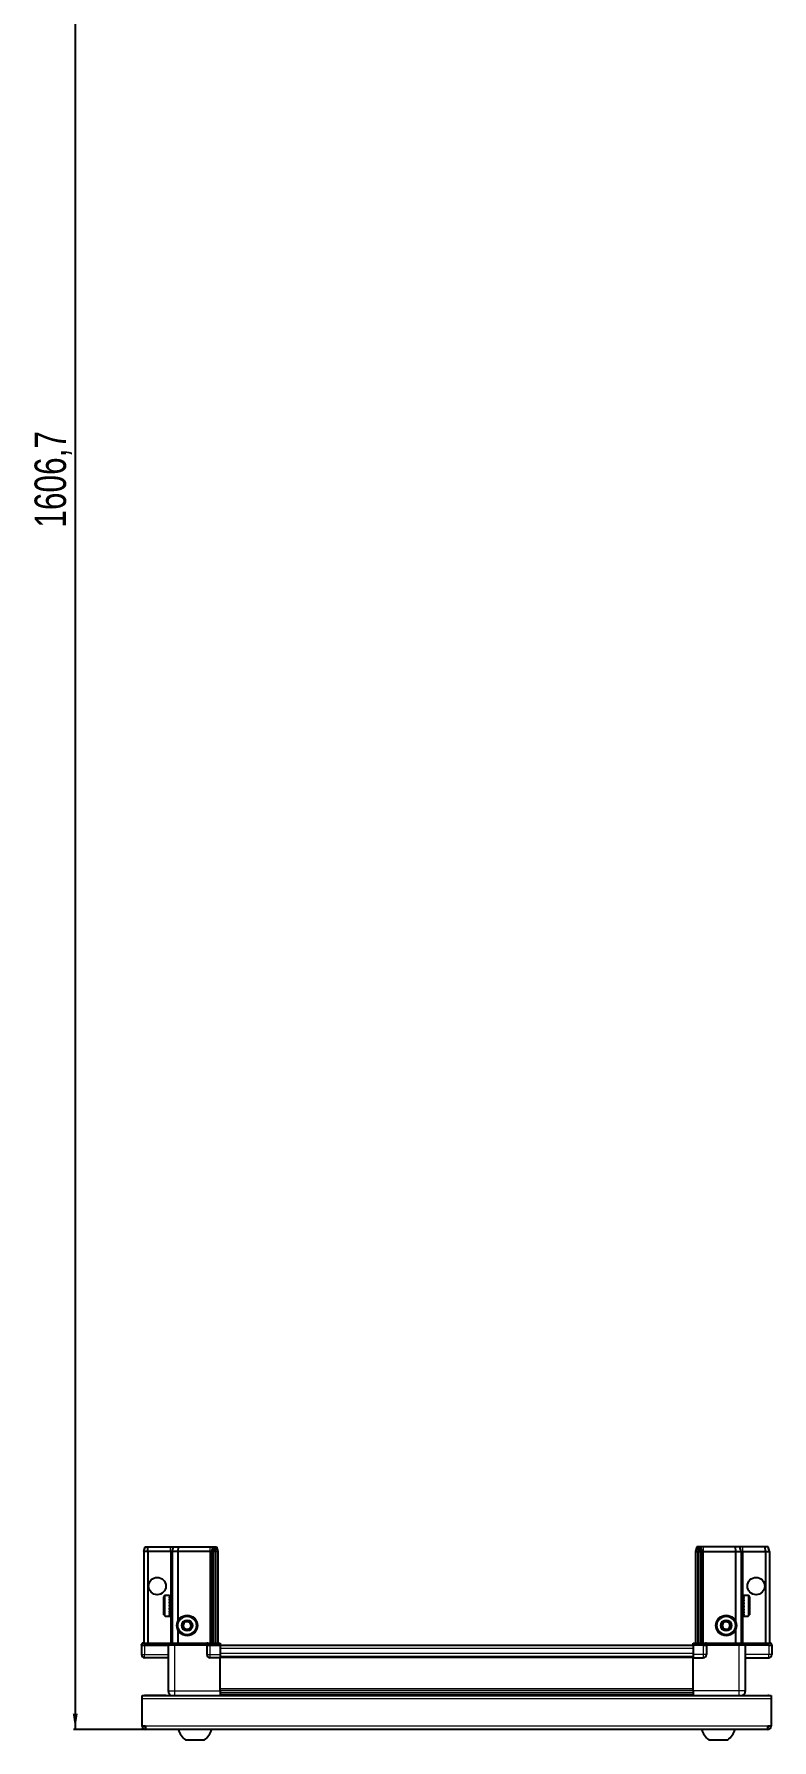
# Model space of a CAD drawing. Header units: millimetres. Extents: x 1021 to 3842, y -789 to 1435.
# Drawn here: x 1077 to 1545, y -789 to 294 of the extents above; entities that cross this region are included whole.
import ezdxf

# ---------------------------------------------------------------- set-up
doc = ezdxf.new("R2010")
doc.units = ezdxf.units.MM
doc.layers.add('FORMAT', color=7, linetype='Continuous')
doc.styles.add('SLDTEXTSTYLE0', font='TXT', dxfattribs={"width": 0.75})
doc.dimstyles.new('SLDDIMSTYLE0', dxfattribs={"dimtxt": 20, "dimasz": 10, "dimexe": 0, "dimexo": 0.0625, "dimgap": 5, "dimtad": 2, "dimdec": 1, "dimrnd": 1e-09, "dimzin": 12, "dimdsep": 46, "dimtxsty": 'SLDTEXTSTYLE0', "dimsah": 1, "dimcen": 0.09, "dimadec": 0, "dimazin": 3, "dimtfac": 1, "dimtofl": 0, "dimtmove": 0, "dimatfit": 3, "dimfxl": 0, "dimfrac": 2, "dimtolj": 1, "dimtzin": 12, "dimarcsym": 0})

# ---------------------------------------------------------------- blocks, each defined once
blk = doc.blocks.new('_D_8')
at = {"layer": 'FORMAT'}
for p, q in [((1146.7, 824.5), (1101.6, 824.5)), ((1102.6, 824.5), (1102.6, -782.2)), ((1147.2, -782.2), (1101.6, -782.2))]:
    blk.add_line(p, q, dxfattribs=at)
for points in [[(1102.6, 824.5), (1101.1, 814.5), (1104.2, 814.5)], [(1102.6, -782.2), (1104.2, -772.2), (1101.1, -772.2)]]:
    blk.add_solid(points, dxfattribs=at)
at = {"layer": 'FORMAT', "insert": (1076.8, -19.5), "char_height": 20, "attachment_point": 1, "rotation": 90, "style": 'SLDTEXTSTYLE0'}
blk.add_mtext('1606,7', dxfattribs=at)

msp = doc.modelspace()

# ---------------------------------------------------------------- linework, layer by layer
at = {"color": 7, "linetype": 'Continuous', "lineweight": 25}
for p, q in [((1146.13, -669.18), (1146.93, -666.18)), ((1148.63, -669.18), (1146.13, -669.18)), ((1146.13, -669.18), (1146.13, -727.48)), ((1146.93, -666.18), (1148.78, -666.18)), ((1148.63, -669.18), (1148.78, -666.18)), ((1163.13, -669.18), (1148.63, -669.18)), ((1148.63, -669.18), (1148.63, -727.48)), ((1148.78, -666.18), (1163.13, -666.18)), ((1163.13, -666.18), (1164.93, -666.18)), ((1164.13, -669.18), (1163.13, -669.18)), ((1164.13, -669.18), (1164.93, -666.18)), ((1167.63, -669.18), (1164.13, -669.18)), ((1164.13, -669.18), (1164.13, -727.48)), ((1164.93, -666.18), (1167.96, -666.18)), ((1167.96, -666.18), (1167.63, -669.18)), ((1188.13, -669.18), (1167.63, -669.18)), ((1167.63, -669.18), (1167.63, -713.68)), ((1167.96, -666.18), (1188.13, -666.18)), ((1188.13, -666.18), (1189.93, -666.18)), ((1189.13, -669.18), (1188.13, -669.18)), ((1189.93, -666.18), (1189.13, -669.18)), ((1190.13, -669.18), (1189.13, -669.18)), ((1189.13, -669.18), (1189.13, -727.48)), ((1189.93, -666.18), (1190.67, -666.18)), ((1190.67, -666.18), (1190.13, -669.18)), ((1190.13, -669.18), (1190.13, -727.48)), ((1191.63, -669.18), (1190.13, -669.18)), ((1190.67, -666.18), (1191.17, -666.18)), ((1191.17, -666.18), (1192.33, -666.18)), ((1191.17, -666.18), (1191.63, -669.18)), ((1193.13, -669.18), (1191.63, -669.18)), ((1191.63, -669.18), (1191.63, -727.48)), ((1192.33, -666.18), (1193.13, -669.18)), ((1193.13, -669.18), (1193.13, -727.48)), ((1496.93, -666.18), (1496.13, -669.18)), ((1496.13, -669.18), (1497.63, -669.18)), ((1496.13, -669.18), (1496.13, -727.48)), ((1498.08, -666.18), (1496.93, -666.18)), ((1498.08, -666.18), (1497.63, -669.18)), ((1497.63, -669.18), (1499.13, -669.18)), ((1497.63, -669.18), (1497.63, -727.48)), ((1498.58, -666.18), (1498.08, -666.18)), ((1498.58, -666.18), (1499.13, -669.18)), ((1499.33, -666.18), (1498.58, -666.18)), ((1499.13, -669.18), (1499.13, -727.48)), ((1499.13, -669.18), (1500.13, -669.18)), ((1499.33, -666.18), (1500.13, -669.18)), ((1501.13, -666.18), (1499.33, -666.18)), ((1500.13, -669.18), (1500.13, -727.48)), ((1500.13, -669.18), (1501.13, -669.18)), ((1521.3, -666.18), (1501.13, -666.18)), ((1501.13, -669.18), (1521.63, -669.18)), ((1521.3, -666.18), (1521.63, -669.18)), ((1524.33, -666.18), (1521.3, -666.18)), ((1521.63, -669.18), (1521.63, -713.68)), ((1521.63, -669.18), (1525.13, -669.18)), ((1525.13, -669.18), (1524.33, -666.18)), ((1526.13, -666.18), (1524.33, -666.18)), ((1525.13, -669.18), (1525.13, -727.48)), ((1525.13, -669.18), (1526.13, -669.18)), ((1540.47, -666.18), (1526.13, -666.18)), ((1526.13, -669.18), (1540.63, -669.18)), ((1540.63, -669.18), (1540.47, -666.18)), ((1542.33, -666.18), (1540.47, -666.18)), ((1540.63, -669.18), (1540.63, -727.48)), ((1540.63, -669.18), (1543.13, -669.18)), ((1543.13, -669.18), (1542.33, -666.18)), ((1543.13, -669.18), (1543.13, -727.48)), ((1158.93, -709.38), (1158.93, -697.98)), ((1162.13, -697.18), (1159.73, -697.18)), ((1162.13, -697.18), (1162.13, -697.19)), ((1162.13, -697.19), (1162.63, -697.19)), ((1162.13, -697.37), (1162.63, -697.37)), ((1162.13, -697.37), (1162.13, -697.59)), ((1162.13, -697.59), (1162.63, -697.59)), ((1162.13, -698.17), (1162.63, -698.17)), ((1162.13, -698.17), (1162.13, -698.59)), ((1162.13, -698.59), (1162.63, -698.59)), ((1162.13, -699.5), (1162.63, -699.5)), ((1162.13, -699.5), (1162.13, -700.09)), ((1162.13, -700.09), (1162.63, -700.09)), ((1162.13, -701.24), (1162.63, -701.24)), ((1162.13, -701.24), (1162.13, -701.94)), ((1162.13, -701.94), (1162.63, -701.94)), ((1162.13, -703.23), (1162.63, -703.23)), ((1162.13, -703.23), (1162.13, -703.97)), ((1162.13, -703.37), (1162.63, -703.37)), ((1162.63, -697.37), (1162.63, -697.19)), ((1162.63, -697.59), (1162.63, -697.37)), ((1162.63, -698.17), (1162.63, -697.59)), ((1162.63, -698.59), (1162.63, -698.17)), ((1162.63, -699.5), (1162.63, -698.59)), ((1162.73, -699.28), (1162.63, -699.28)), ((1162.63, -700.09), (1162.63, -699.5)), ((1162.63, -701.24), (1162.63, -700.09)), ((1162.63, -701.94), (1162.63, -701.24)), ((1162.63, -703.23), (1162.63, -701.94)), ((1162.63, -703.37), (1162.63, -703.23)), ((1162.73, -708.08), (1162.73, -699.28)), ((1163.61, -700.37), (1163.13, -699.68)), ((1163.13, -707.68), (1163.13, -699.68)), ((1164.1, -699.68), (1163.61, -700.37)), ((1163.61, -706.99), (1163.61, -700.37)), ((1164.13, -699.68), (1164.1, -699.68)), ((1164.1, -707.68), (1164.1, -699.68)), ((1525.16, -699.68), (1525.13, -699.68)), ((1525.65, -700.37), (1525.16, -699.68)), ((1525.16, -699.68), (1525.16, -707.68)), ((1526.13, -699.68), (1525.65, -700.37)), ((1525.65, -700.37), (1525.65, -706.99)), ((1526.13, -699.68), (1526.13, -707.68)), ((1526.63, -699.28), (1526.53, -699.28)), ((1526.53, -699.28), (1526.53, -708.08)), ((1529.53, -697.18), (1526.63, -697.18)), ((1527.13, -697.18), (1526.63, -697.18)), ((1526.63, -697.18), (1526.63, -697.23)), ((1526.63, -697.23), (1526.63, -697.51)), ((1527.13, -697.23), (1526.63, -697.23)), ((1527.13, -697.51), (1526.63, -697.51)), ((1526.63, -697.51), (1526.63, -697.79)), ((1527.13, -697.79), (1526.63, -697.79)), ((1526.63, -697.79), (1526.63, -698.45)), ((1527.13, -698.45), (1526.63, -698.45)), ((1526.63, -698.45), (1526.63, -698.92)), ((1526.63, -698.92), (1526.63, -699.9)), ((1527.13, -698.92), (1526.63, -698.92)), ((1527.13, -699.9), (1526.63, -699.9)), ((1526.63, -699.9), (1526.63, -700.52)), ((1526.63, -700.52), (1526.63, -701.72)), ((1527.13, -700.52), (1526.63, -700.52)), ((1527.13, -701.72), (1526.63, -701.72)), ((1526.63, -701.72), (1526.63, -702.35)), ((1527.13, -702.35), (1526.63, -702.35)), ((1526.63, -702.43), (1526.63, -703.73)), ((1527.13, -702.43), (1526.63, -702.43)), ((1527.13, -697.23), (1527.13, -697.18)), ((1527.13, -697.79), (1527.13, -697.51)), ((1527.13, -698.92), (1527.13, -698.45)), ((1527.13, -700.52), (1527.13, -699.9)), ((1527.13, -702.43), (1527.13, -701.72)), ((1530.33, -697.98), (1530.33, -709.38)), ((1159.73, -710.18), (1162.13, -710.18)), ((1162.13, -703.87), (1162.63, -703.87)), ((1162.13, -703.97), (1162.63, -703.97)), ((1162.13, -705.25), (1162.63, -705.25)), ((1162.13, -705.25), (1162.13, -705.96)), ((1162.13, -705.96), (1162.63, -705.96)), ((1162.13, -707.12), (1162.63, -707.12)), ((1162.13, -707.12), (1162.13, -707.73)), ((1162.13, -707.73), (1162.63, -707.73)), ((1162.13, -708.66), (1162.63, -708.66)), ((1162.13, -708.66), (1162.13, -709.1)), ((1162.13, -709.1), (1162.63, -709.1)), ((1162.13, -709.71), (1162.63, -709.71)), ((1162.13, -709.71), (1162.13, -709.94)), ((1162.13, -709.94), (1162.63, -709.94)), ((1162.13, -710.16), (1162.63, -710.16)), ((1162.13, -710.16), (1162.13, -710.18)), ((1162.13, -710.17), (1162.63, -710.17)), ((1162.63, -703.97), (1162.63, -703.87)), ((1162.63, -705.25), (1162.63, -703.97)), ((1162.63, -705.96), (1162.63, -705.25)), ((1162.63, -707.12), (1162.63, -705.96)), ((1162.63, -707.73), (1162.63, -707.12)), ((1162.63, -708.66), (1162.63, -707.73)), ((1162.63, -708.08), (1162.73, -708.08)), ((1162.63, -709.1), (1162.63, -708.66)), ((1162.63, -709.71), (1162.63, -709.1)), ((1162.63, -709.94), (1162.63, -709.71)), ((1162.63, -710.16), (1162.63, -709.94)), ((1162.63, -710.17), (1162.63, -710.16)), ((1163.13, -707.68), (1163.61, -706.99)), ((1163.61, -706.99), (1164.1, -707.68)), ((1164.1, -707.68), (1164.13, -707.68)), ((1525.13, -707.68), (1525.16, -707.68)), ((1525.16, -707.68), (1525.65, -706.99)), ((1525.65, -706.99), (1526.13, -707.68)), ((1526.53, -708.08), (1526.63, -708.08)), ((1527.13, -703.73), (1526.63, -703.73)), ((1527.13, -704.21), (1526.63, -704.21)), ((1526.63, -704.21), (1526.63, -704.47)), ((1526.63, -704.47), (1526.63, -705.74)), ((1527.13, -704.47), (1526.63, -704.47)), ((1527.13, -705.74), (1526.63, -705.74)), ((1526.63, -705.74), (1526.63, -706.42)), ((1526.63, -706.42), (1526.63, -707.54)), ((1527.13, -706.42), (1526.63, -706.42)), ((1527.13, -707.54), (1526.63, -707.54)), ((1526.63, -707.54), (1526.63, -708.11)), ((1526.63, -708.11), (1526.63, -708.97)), ((1527.13, -708.11), (1526.63, -708.11)), ((1527.13, -708.97), (1526.63, -708.97)), ((1526.63, -708.97), (1526.63, -709.36)), ((1526.63, -709.36), (1526.63, -709.88)), ((1527.13, -709.36), (1526.63, -709.36)), ((1527.13, -709.88), (1526.63, -709.88)), ((1526.63, -709.88), (1526.63, -710.06)), ((1526.63, -710.06), (1526.63, -710.18)), ((1527.13, -710.06), (1526.63, -710.06)), ((1526.63, -710.18), (1529.53, -710.18)), ((1527.13, -704.47), (1527.13, -703.73)), ((1527.13, -706.42), (1527.13, -705.74)), ((1527.13, -708.11), (1527.13, -707.54)), ((1527.13, -709.36), (1527.13, -708.97)), ((1527.13, -710.06), (1527.13, -709.88)), ((1167.63, -718.68), (1167.63, -727.48)), ((1521.63, -718.68), (1521.63, -727.48)), ((1145.13, -727.48), (1144.63, -728.35)), ((1144.63, -728.68), (1144.63, -728.35)), ((1144.63, -728.68), (1146.63, -728.68)), ((1144.63, -728.68), (1144.63, -734.68)), ((1146.63, -727.48), (1145.13, -727.48)), ((1146.63, -727.48), (1161.43, -727.48)), ((1161.43, -728.68), (1146.63, -728.68)), ((1146.63, -728.68), (1161.43, -728.68)), ((1161.43, -727.48), (1161.63, -727.48)), ((1161.63, -728.68), (1161.43, -728.68)), ((1161.63, -728.68), (1161.63, -727.48)), ((1161.63, -727.48), (1165.63, -727.48)), ((1165.63, -728.68), (1161.63, -728.68)), ((1161.63, -728.68), (1161.63, -757.68)), ((1165.63, -727.48), (1185.93, -727.48)), ((1185.93, -728.68), (1165.63, -728.68)), ((1185.93, -727.48), (1186.13, -727.48)), ((1186.13, -728.68), (1185.93, -728.68)), ((1186.13, -728.68), (1186.13, -727.48)), ((1186.81, -727.48), (1186.13, -727.48)), ((1186.13, -728.68), (1188.13, -728.68)), ((1186.13, -728.68), (1186.13, -734.68)), ((1186.81, -727.48), (1194.63, -727.48)), ((1194.63, -728.35), (1188.13, -728.35)), ((1194.63, -728.68), (1188.13, -728.68)), ((1188.13, -728.68), (1194.63, -728.68)), ((1194.63, -727.48), (1194.63, -728.35)), ((1194.63, -728.35), (1194.63, -728.35)), ((1194.63, -728.68), (1194.63, -728.35)), ((1194.63, -728.68), (1194.63, -728.68)), ((1194.63, -728.68), (1194.63, -734.68)), ((1494.63, -728.83), (1194.63, -728.83)), ((1194.63, -734.68), (1194.63, -736.68)), ((1494.63, -736.03), (1194.63, -736.03)), ((1494.63, -728.35), (1494.63, -727.48)), ((1494.63, -727.48), (1502.45, -727.48)), ((1501.13, -728.35), (1494.63, -728.35)), ((1494.63, -728.68), (1494.63, -728.35)), ((1501.13, -728.68), (1494.63, -728.68)), ((1494.63, -728.68), (1494.63, -734.68)), ((1494.63, -734.68), (1494.63, -736.68)), ((1501.13, -728.68), (1503.13, -728.68)), ((1503.13, -728.68), (1501.13, -728.68)), ((1503.13, -727.48), (1502.45, -727.48)), ((1503.13, -728.68), (1503.13, -727.48)), ((1503.13, -727.48), (1503.33, -727.48)), ((1503.33, -728.68), (1503.13, -728.68)), ((1503.13, -728.68), (1503.13, -734.68)), ((1503.33, -727.48), (1523.63, -727.48)), ((1523.63, -728.68), (1503.33, -728.68)), ((1523.63, -727.48), (1527.63, -727.48)), ((1527.63, -728.68), (1523.63, -728.68)), ((1527.63, -728.68), (1527.63, -727.48)), ((1527.63, -727.48), (1527.83, -727.48)), ((1527.83, -728.68), (1527.63, -728.68)), ((1527.63, -728.68), (1527.63, -757.68)), ((1527.83, -727.48), (1542.63, -727.48)), ((1542.63, -728.68), (1527.83, -728.68)), ((1544.13, -727.48), (1542.63, -727.48)), ((1542.63, -728.68), (1544.63, -728.68)), ((1544.63, -728.35), (1544.13, -727.48)), ((1544.63, -728.35), (1544.13, -727.48)), ((1544.63, -728.68), (1544.63, -728.35)), ((1544.63, -728.68), (1544.63, -728.35)), ((1544.63, -728.68), (1544.63, -728.68)), ((1544.63, -728.68), (1544.63, -734.68)), ((1161.63, -736.68), (1146.63, -736.68)), ((1194.63, -736.68), (1188.13, -736.68)), ((1194.63, -757.68), (1194.63, -736.68)), ((1494.63, -736.68), (1501.13, -736.68)), ((1494.63, -757.68), (1494.63, -736.68)), ((1527.63, -736.68), (1542.63, -736.68)), ((1145.13, -760.68), (1544.13, -760.68)), ((1145.13, -762.78), (1145.13, -760.68)), ((1145.13, -780.08), (1145.13, -762.78)), ((1160.13, -760.58), (1147.23, -760.58)), ((1160.13, -760.58), (1160.13, -760.68)), ((1194.63, -758.7), (1494.63, -758.7)), ((1194.63, -758.74), (1494.63, -758.74)), ((1218.51, -760.53), (1194.63, -760.53)), ((1213.13, -760.68), (1213.13, -760.53)), ((1213.17, -760.68), (1213.17, -760.53)), ((1213.44, -760.68), (1213.44, -760.53)), ((1213.7, -760.68), (1213.7, -760.53)), ((1214.35, -760.68), (1214.35, -760.53)), ((1214.82, -760.68), (1214.82, -760.53)), ((1215.78, -760.68), (1215.78, -760.53)), ((1216.4, -760.68), (1216.4, -760.53)), ((1217.59, -760.68), (1217.59, -760.53)), ((1218.25, -760.68), (1218.25, -760.53)), ((1218.3, -760.68), (1218.3, -760.53)), ((1219.6, -760.53), (1218.51, -760.53)), ((1219.6, -760.68), (1219.6, -760.53)), ((1219.6, -760.53), (1219.6, -760.53)), ((1220.33, -760.53), (1219.6, -760.53)), ((1219.61, -760.68), (1219.61, -760.53)), ((1220.11, -760.68), (1220.11, -760.53)), ((1220.33, -760.68), (1220.33, -760.53)), ((1220.75, -760.53), (1220.33, -760.53)), ((1220.33, -760.53), (1220.33, -760.53)), ((1468.51, -760.53), (1220.75, -760.53)), ((1221.61, -760.68), (1221.61, -760.53)), ((1222.3, -760.68), (1222.3, -760.53)), ((1223.42, -760.68), (1223.42, -760.53)), ((1224, -760.68), (1224, -760.53)), ((1224.87, -760.68), (1224.87, -760.53)), ((1225.27, -760.68), (1225.27, -760.53)), ((1225.8, -760.68), (1225.8, -760.53)), ((1225.99, -760.68), (1225.99, -760.53)), ((1226.13, -760.68), (1226.13, -760.53)), ((1463.13, -760.68), (1463.13, -760.53)), ((1463.3, -760.68), (1463.3, -760.53)), ((1463.51, -760.68), (1463.51, -760.53)), ((1464.07, -760.68), (1464.07, -760.53)), ((1464.49, -760.68), (1464.49, -760.53)), ((1465.39, -760.68), (1465.39, -760.53)), ((1465.97, -760.68), (1465.97, -760.53)), ((1467.12, -760.68), (1467.12, -760.53)), ((1467.81, -760.68), (1467.81, -760.53)), ((1469.09, -760.53), (1468.51, -760.53)), ((1469.09, -760.68), (1469.09, -760.53)), ((1469.1, -760.53), (1469.09, -760.53)), ((1469.83, -760.53), (1469.1, -760.53)), ((1469.27, -760.68), (1469.27, -760.53)), ((1469.77, -760.68), (1469.77, -760.53)), ((1469.83, -760.68), (1469.83, -760.53)), ((1470.75, -760.53), (1469.83, -760.53)), ((1469.83, -760.53), (1469.83, -760.53)), ((1494.63, -760.53), (1470.75, -760.53)), ((1471.12, -760.68), (1471.12, -760.53)), ((1471.83, -760.68), (1471.83, -760.53)), ((1473, -760.68), (1473, -760.53)), ((1473.61, -760.68), (1473.61, -760.53)), ((1474.55, -760.68), (1474.55, -760.53)), ((1475, -760.68), (1475, -760.53)), ((1475.62, -760.68), (1475.62, -760.53)), ((1475.87, -760.68), (1475.87, -760.53)), ((1476.11, -760.68), (1476.11, -760.53)), ((1476.13, -760.68), (1476.13, -760.53)), ((1529.13, -760.58), (1529.13, -760.68)), ((1529.13, -760.58), (1542.03, -760.58)), ((1544.13, -760.68), (1544.13, -762.78)), ((1544.13, -762.78), (1544.13, -780.08)), ((1147.23, -780.08), (1145.13, -780.08)), ((1147.23, -780.08), (1147.23, -782.18)), ((1542.03, -782.18), (1147.23, -782.18)), ((1172.63, -788.78), (1184.63, -788.78)), ((1504.63, -788.78), (1516.63, -788.78)), ((1544.13, -780.08), (1542.03, -780.08)), ((1542.03, -782.18), (1542.03, -780.08))]:
    msp.add_line(p, q, dxfattribs=at)
at = {"color": 8, "linetype": 'Continuous', "lineweight": 18}
for p, q in [((1163.13, -669.18), (1163.13, -666.18)), ((1163.13, -669.18), (1163.13, -699.68)), ((1188.13, -666.18), (1188.13, -669.18)), ((1188.13, -669.18), (1188.13, -727.48)), ((1501.13, -666.18), (1501.13, -669.18)), ((1501.13, -669.18), (1501.13, -727.48)), ((1526.13, -669.18), (1526.13, -666.18)), ((1526.13, -669.18), (1526.13, -699.68)), ((1159.73, -710.18), (1159.73, -697.18)), ((1529.53, -697.18), (1529.53, -710.18)), ((1163.13, -707.68), (1163.13, -727.48)), ((1526.13, -707.68), (1526.13, -727.48)), ((1144.63, -734.68), (1146.63, -734.68)), ((1146.63, -728.68), (1146.63, -727.48)), ((1146.63, -728.68), (1146.63, -734.68)), ((1146.63, -734.68), (1161.63, -734.68)), ((1146.63, -736.68), (1146.63, -734.68)), ((1161.43, -728.68), (1161.43, -727.48)), ((1165.63, -728.68), (1165.63, -727.48)), ((1165.63, -728.68), (1165.63, -757.68)), ((1185.93, -728.68), (1185.93, -727.48)), ((1186.13, -734.68), (1188.13, -734.68)), ((1188.13, -728.68), (1188.13, -728.35)), ((1188.13, -728.68), (1188.13, -734.68)), ((1188.13, -734.68), (1194.63, -734.68)), ((1188.13, -734.68), (1188.13, -736.68)), ((1194.63, -728.68), (1194.63, -728.35)), ((1494.63, -730.83), (1194.63, -730.83)), ((1494.63, -734.03), (1194.63, -734.03)), ((1501.13, -734.68), (1494.63, -734.68)), ((1501.13, -728.68), (1501.13, -728.35)), ((1501.13, -728.68), (1501.13, -734.68)), ((1503.13, -734.68), (1501.13, -734.68)), ((1501.13, -734.68), (1501.13, -736.68)), ((1503.33, -727.48), (1503.33, -728.68)), ((1523.63, -728.68), (1523.63, -727.48)), ((1523.63, -728.68), (1523.63, -757.68)), ((1542.63, -734.68), (1527.63, -734.68)), ((1527.83, -727.48), (1527.83, -728.68)), ((1542.63, -728.68), (1542.63, -727.48)), ((1542.63, -728.68), (1542.63, -734.68)), ((1544.63, -734.68), (1542.63, -734.68)), ((1542.63, -736.68), (1542.63, -734.68)), ((1494.63, -736.68), (1194.63, -736.68)), ((1165.63, -757.68), (1194.63, -757.68)), ((1194.63, -756.08), (1494.63, -756.08)), ((1494.63, -757.5), (1194.63, -757.5)), ((1523.63, -757.68), (1494.63, -757.68)), ((1544.13, -762.78), (1145.13, -762.78)), ((1147.23, -760.68), (1147.23, -760.58)), ((1194.63, -759.94), (1494.63, -759.94)), ((1542.03, -760.68), (1542.03, -760.58)), ((1542.03, -780.08), (1147.23, -780.08))]:
    msp.add_line(p, q, dxfattribs=at)
at = {"color": 7, "linetype": 'Continuous', "lineweight": 25, "flags": 128}
for points in [[(1147.23, -760.58), (1146.82, -760.62), (1146.59, -760.68)], [(1542.67, -760.68), (1542.44, -760.62), (1542.03, -760.58)]]:
    msp.add_lwpolyline(points, dxfattribs=at)
at = {"color": 7, "linetype": 'Continuous', "lineweight": 25}
for centre, radius in [((1154.63, -691.18), 5.5), ((1534.63, -691.18), 5.5), ((1173.63, -716.18), 6.5), ((1173.63, -716.18), 3.46), ((1515.63, -716.18), 6.5), ((1515.63, -716.18), 3.46)]:
    msp.add_circle(centre, radius, dxfattribs=at)
at = {"color": 8, "linetype": 'Continuous', "lineweight": 18}
for centre in [(1173.63, -716.18), (1515.63, -716.18)]:
    msp.add_circle(centre, 5.7, dxfattribs=at)
at = {"color": 7, "linetype": 'Continuous', "lineweight": 25}
for centre, radius, start, end in [((1159.73, -697.98), 0.8, 90, 180), ((1163.13, -699.28), 0.4, 180, 270), ((1526.13, -699.28), 0.4, 270, 0), ((1529.53, -697.98), 0.8, 360, 90), ((1159.73, -709.38), 0.8, 180, 270), ((1163.13, -708.08), 0.4, 90, 180), ((1173.63, -716.18), 2.5, 87.37605, 147.37605), ((1173.63, -716.18), 2.5, 27.37605, 87.37605), ((1515.63, -716.18), 2.5, 134.67671, 194.67671), ((1515.63, -716.18), 2.5, 74.67671, 134.67671), ((1515.63, -716.18), 2.5, 14.67671, 74.67671), ((1526.13, -708.08), 0.4, 360, 90), ((1529.53, -709.38), 0.8, 270, 0), ((1173.63, -716.18), 2.5, 147.37605, 207.37605), ((1173.63, -716.18), 2.5, 207.37605, 267.37605), ((1173.63, -716.18), 2.5, 267.37605, 327.37605), ((1173.63, -716.18), 2.5, 327.37605, 27.37605), ((1515.63, -716.18), 2.5, 194.67671, 254.67671), ((1515.63, -716.18), 2.5, 254.67671, 314.67671), ((1515.63, -716.18), 2.5, 314.67671, 14.67671), ((1146.63, -734.68), 2, 180, 270), ((1188.13, -734.68), 2, 180, 270), ((1501.13, -734.68), 2, 270, 0), ((1542.63, -734.68), 2, 270, 0), ((1147.23, -780.08), 2.1, 180, 270), ((1147.23, -780.08), 0.6, 180, 270), ((1179.65, -779.16), 11.91, 194.70035, 233.8734), ((1177.6, -779.16), 11.91, 306.1266, 345.29965), ((1511.65, -779.16), 11.91, 194.70035, 233.8734), ((1509.6, -779.16), 11.91, 306.1266, 345.29965), ((1542.03, -780.08), 0.6, 270, 0), ((1542.03, -780.08), 2.1, 270, 0)]:
    msp.add_arc(centre, radius, start, end, dxfattribs=at)
for centre, start_param, end_param in [((1188.13, -724.88), 2.4188584, 3.1415927), ((1501.13, -724.88), 3.1415927, 3.8643269)]:
    msp.add_ellipse(centre, major_axis=(0, 3.46), ratio=0.5773503, start_param=start_param, end_param=end_param, dxfattribs=at)
for points, knots in [([(1170.75, -716.05), (1171.02, -715.61), (1171.54, -714.8), (1172.06, -713.99), (1172.3, -713.62)], [0, 0, 0, 0, 0.5346859, 1, 1, 1, 1]), ([(1172.3, -713.62), (1172.82, -713.64), (1173.78, -713.68), (1174.74, -713.73), (1175.19, -713.75)], [0, 0, 0, 0, 0.5346859, 1, 1, 1, 1]), ([(1175.19, -713.75), (1175.34, -714.05), (1175.72, -714.79), (1176.18, -715.67), (1176.46, -716.2), (1176.51, -716.31)], [0, 0, 0, 0, 0.3629006, 0.8668753, 1, 1, 1, 1]), ([(1512.85, -715.42), (1513.21, -715.05), (1513.9, -714.38), (1514.58, -713.7), (1514.9, -713.39)], [0, 0, 0, 0, 0.53468586, 1, 1, 1, 1]), ([(1514.9, -713.39), (1515.4, -713.52), (1516.33, -713.78), (1517.25, -714.03), (1517.68, -714.15)], [0, 0, 0, 0, 0.53468586, 1, 1, 1, 1]), ([(1517.68, -714.15), (1517.71, -714.27), (1517.87, -714.85), (1518.12, -715.81), (1518.33, -716.61), (1518.41, -716.94)], [0, 0, 0, 0, 0.1331247, 0.6370994, 1, 1, 1, 1]), ([(1172.07, -718.61), (1172.02, -718.5), (1171.74, -717.97), (1171.28, -717.08), (1170.9, -716.35), (1170.75, -716.05)], [0, 0, 0, 0, 0.1331247, 0.6370994, 1, 1, 1, 1]), ([(1174.96, -718.74), (1174.44, -718.72), (1173.48, -718.68), (1172.52, -718.63), (1172.07, -718.61)], [0, 0, 0, 0, 0.5346859, 1, 1, 1, 1]), ([(1176.51, -716.31), (1176.23, -716.75), (1175.71, -717.56), (1175.2, -718.37), (1174.96, -718.74)], [0, 0, 0, 0, 0.5346859, 1, 1, 1, 1]), ([(1513.58, -718.21), (1513.49, -717.88), (1513.28, -717.08), (1513.03, -716.12), (1512.88, -715.54), (1512.85, -715.42)], [0, 0, 0, 0, 0.36290056, 0.86687533, 1, 1, 1, 1]), ([(1516.36, -718.97), (1515.86, -718.84), (1514.93, -718.58), (1514.01, -718.33), (1513.58, -718.21)], [0, 0, 0, 0, 0.5346859, 1, 1, 1, 1]), ([(1518.41, -716.94), (1518.05, -717.31), (1517.36, -717.98), (1516.68, -718.66), (1516.36, -718.97)], [0, 0, 0, 0, 0.53468586, 1, 1, 1, 1]), ([(1161.63, -757.68), (1161.68, -758.12), (1161.75, -758.8), (1162.18, -759.61), (1162.64, -760.17), (1163.04, -760.53), (1163.3, -760.66), (1163.35, -760.68)], [0, 0, 0, 0, 0.3630185, 0.5584377, 0.7580039, 0.9575702, 1, 1, 1, 1]), ([(1194.63, -757.68), (1194.63, -758.08), (1194.63, -758.87), (1194.63, -759.88), (1194.63, -760.51), (1194.63, -760.67), (1194.63, -760.68)], [0, 0, 0, 0, 0.3255201, 0.6510403, 0.9765604, 1, 1, 1, 1]), ([(1494.63, -757.68), (1494.63, -758.08), (1494.63, -758.87), (1494.63, -759.88), (1494.63, -760.51), (1494.63, -760.67), (1494.63, -760.68)], [0, 0, 0, 0, 0.32552014, 0.65104028, 0.97656042, 1, 1, 1, 1]), ([(1527.63, -757.68), (1527.58, -758.12), (1527.51, -758.8), (1527.08, -759.61), (1526.62, -760.17), (1526.22, -760.53), (1525.95, -760.66), (1525.91, -760.68)], [0, 0, 0, 0, 0.36301846, 0.55843766, 0.75800394, 0.95757021, 1, 1, 1, 1])]:
    msp.add_open_spline(points, degree=3, knots=knots, dxfattribs=at)
at = {"color": 8, "linetype": 'Continuous', "lineweight": 18}
for points in [[(1161.63, -757.68), (1161.69, -757.68), (1161.81, -757.68), (1162.73, -757.68), (1164.06, -757.68), (1165.11, -757.68), (1165.63, -757.68)], [(1527.63, -757.68), (1527.57, -757.68), (1527.45, -757.68), (1526.52, -757.68), (1525.2, -757.68), (1524.15, -757.68), (1523.63, -757.68)]]:
    msp.add_open_spline(points, degree=3, dxfattribs=at)
for points in [[(1165.63, -757.68), (1165.63, -758.12), (1165.63, -758.8), (1165.63, -759.61), (1165.63, -760.17), (1165.63, -760.53), (1165.63, -760.66), (1165.63, -760.68)], [(1523.63, -757.68), (1523.63, -758.12), (1523.63, -758.8), (1523.63, -759.61), (1523.63, -760.17), (1523.63, -760.53), (1523.63, -760.66), (1523.63, -760.68)]]:
    msp.add_open_spline(points, degree=3, knots=[0, 0, 0, 0, 0.3630185, 0.5584377, 0.7580039, 0.9575702, 1, 1, 1, 1], dxfattribs=at)

# ---------------------------------------------------------------- dimensions: what is measured, and where the dimension line sits
at = {"layer": 'FORMAT'}
dim = msp.add_linear_dim(base=(1102.63, -782.18), p1=(1146.73, 824.52), p2=(1147.23, -782.18), angle=90, dimstyle='SLDDIMSTYLE0', dxfattribs=at)
dim.commit()
dim.dimension.update_dxf_attribs({"geometry": '_D_8', "text_midpoint": (1102.63, 21.17), "dimtype": 160})

doc.saveas('drawing.dxf')
